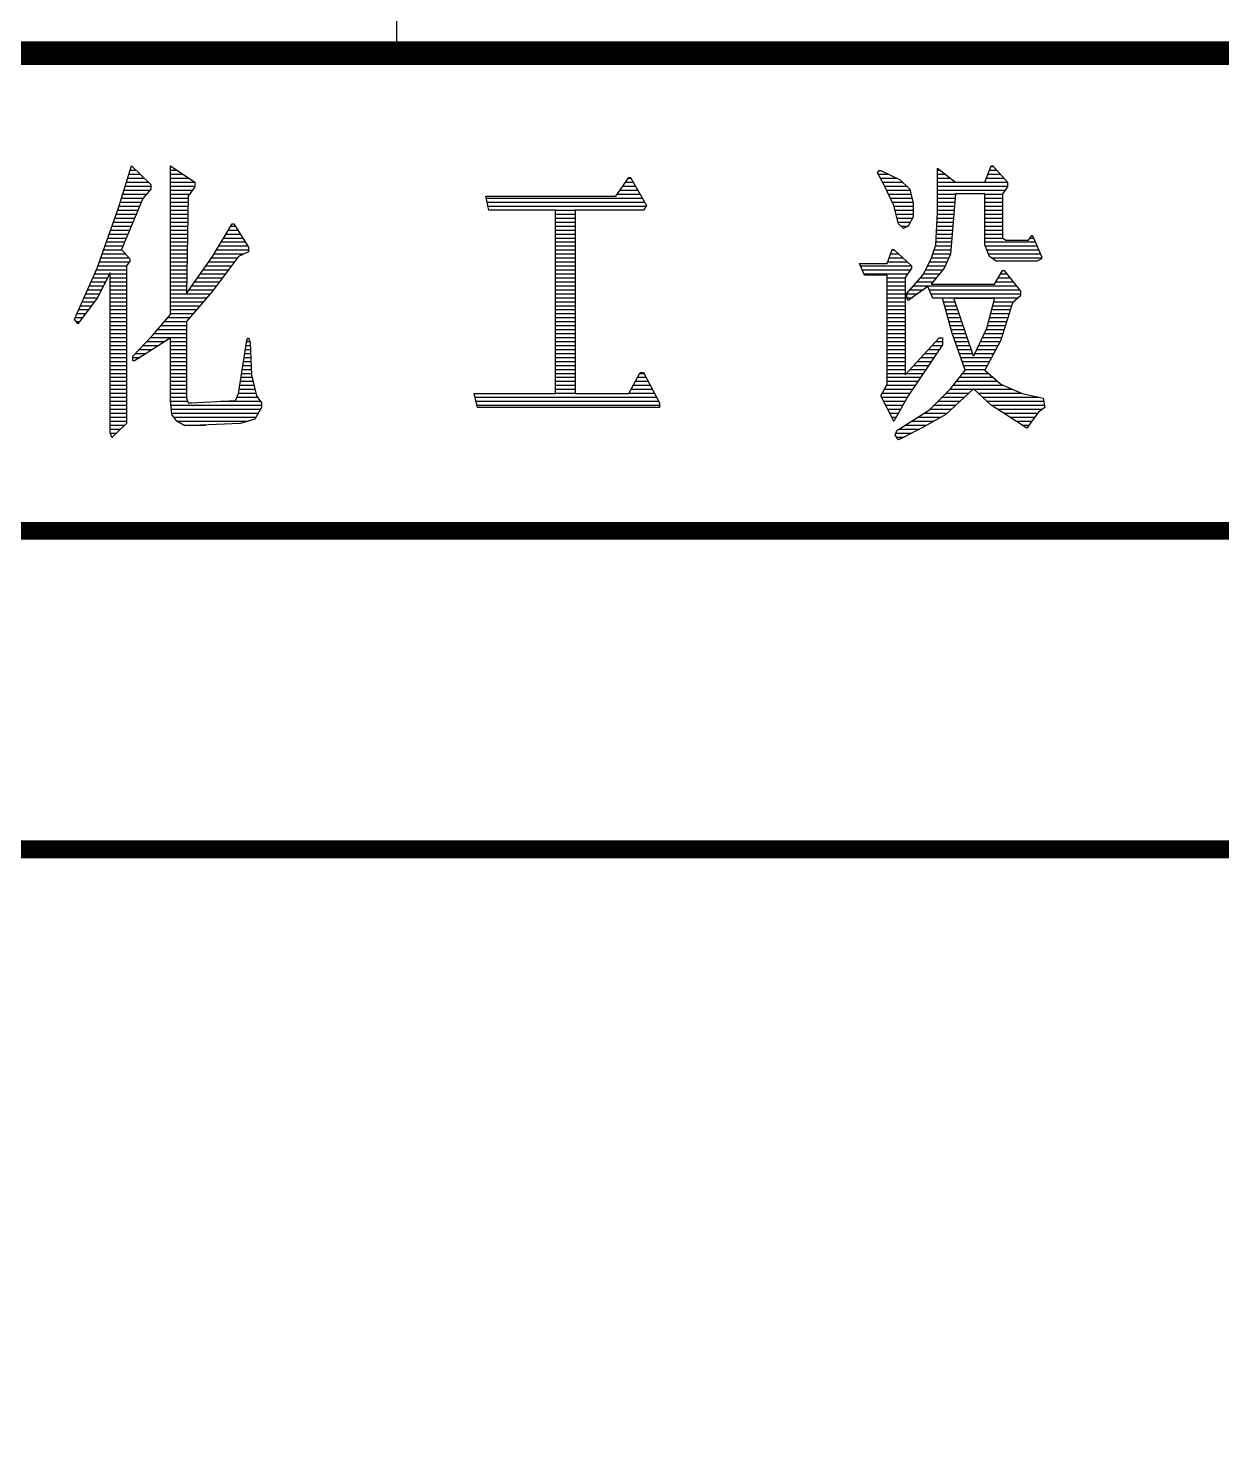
# Model space of a CAD drawing. Extents: x -11639 to -9817, y 3347 to 4292.
# Drawn here: x -11119.31 to -11089.32, y 3486.52 to 3521.83 of the extents above; entities that cross this region are included whole.
import ezdxf

# ---------------------------------------------------------------- set-up
doc = ezdxf.new("R2010")
doc.units = 0
doc.header["$LTSCALE"] = 10
doc.header["$MEASUREMENT"] = 0
doc.layers.get('0').update_dxf_attribs({"linetype": 'CONTINUOUS'})
for name, color, linetype in [('1', 2, 'CONTINUOUS'), ('2', 1, 'CONTINUOUS'), ('BD', 7, 'CONTINUOUS')]:
    doc.layers.add(name, color=color, linetype=linetype)

# ---------------------------------------------------------------- blocks, each defined once
blk = doc.blocks.new('*X8')
at = {"color": 0}
for p, q in [((40024.4, -980), (40053.1, -980)), ((40027.5, -970), (40042.6, -970)), ((40030.6, -960), (40032.1, -960)), ((40129, -960), (40130.6, -960)), ((40129, -970), (40145.6, -970)), ((40129, -980), (40160.6, -980)), ((41907.2, -980), (41933.2, -980)), ((42056.3, -970), (42063.1, -970)), ((42056.3, -980), (42075.9, -980)), ((42182.6, -980), (42214.1, -980)), ((42186.6, -970), (42205.1, -970)), ((42190.6, -960), (42196.1, -960)), ((40011.9, -1020), (40077.5, -1020)), ((40015, -1010), (40080, -1010)), ((40018.2, -1000), (40074.1, -1000)), ((40021.3, -990), (40063.6, -990)), ((40129, -990), (40175.6, -990)), ((40129, -1000), (40190.2, -1000)), ((40129, -1010), (40190.2, -1010)), ((40129, -1020), (40184.2, -1020)), ((41258.1, -1020), (41303.2, -1020)), ((41265.1, -1010), (41297.3, -1010)), ((41272.1, -1000), (41291.5, -1000)), ((41279.1, -990), (41285.7, -990)), ((41912.8, -990), (41954.2, -990)), ((41918.4, -1000), (41968.8, -1000)), ((41923.6, -1010), (41979.3, -1010)), ((41928.3, -1020), (41987.5, -1020)), ((42056.3, -990), (42088.7, -990)), ((42056.3, -1000), (42231.9, -1000)), ((42056.3, -1010), (42231.9, -1010)), ((42056.3, -1020), (42225.8, -1020)), ((42178.6, -990), (42223.1, -990)), ((40002.6, -1050), (40055.6, -1050)), ((40005.7, -1040), (40060, -1040)), ((40008.8, -1030), (40068.8, -1030)), ((40129, -1030), (40177.2, -1030)), ((40129, -1040), (40173.8, -1040)), ((40129, -1050), (40173.6, -1050)), ((40922.4, -1040), (41314.8, -1040)), ((40924.7, -1050), (41320.7, -1050)), ((41251.1, -1030), (41309, -1030)), ((41932.9, -1030), (41989.9, -1030)), ((41937.6, -1040), (41992.2, -1040)), ((41942.3, -1050), (41994.5, -1050)), ((42056.3, -1030), (42101.1, -1030)), ((42056.3, -1040), (42100.3, -1040)), ((42056.3, -1050), (42099.5, -1050)), ((42174.7, -1030), (42219.6, -1030)), ((42174.7, -1040), (42219.6, -1040)), ((42174.7, -1050), (42219.6, -1050)), ((39989.1, -1090), (40039.1, -1090)), ((39992.6, -1080), (40043.2, -1080)), ((39996.1, -1070), (40047.4, -1070)), ((39999.5, -1060), (40051.5, -1060)), ((40129, -1060), (40173.4, -1060)), ((40129, -1070), (40173.3, -1070)), ((40129, -1080), (40173.1, -1080)), ((40129, -1090), (40172.9, -1090)), ((40927, -1060), (41324, -1060)), ((41096.7, -1070), (41145.7, -1070)), ((41096.7, -1080), (41145.7, -1080)), ((41096.7, -1090), (41145.7, -1090)), ((41946.6, -1060), (41995, -1060)), ((41949.2, -1070), (41995, -1070)), ((41951.8, -1080), (41995, -1080)), ((41954.4, -1090), (41993.6, -1090)), ((42055.6, -1090), (42096.3, -1090)), ((42056.1, -1080), (42097.1, -1080)), ((42056.3, -1060), (42098.7, -1060)), ((42056.3, -1070), (42097.9, -1070)), ((42174.7, -1060), (42219.6, -1060)), ((42174.7, -1070), (42219.6, -1070)), ((42174.7, -1080), (42219.6, -1080)), ((42174.7, -1090), (42219.6, -1090)), ((39975.1, -1130), (40022.5, -1130)), ((39978.6, -1120), (40026.7, -1120)), ((39982.1, -1110), (40030.8, -1110)), ((39985.6, -1100), (40034.9, -1100)), ((40129, -1100), (40172.8, -1100)), ((40129, -1110), (40172.6, -1110)), ((40129, -1120), (40172.4, -1120)), ((40129, -1130), (40172.3, -1130)), ((40268.9, -1130), (40304.1, -1130)), ((40274.9, -1120), (40297.8, -1120)), ((40280.9, -1110), (40291.5, -1110)), ((41096.7, -1100), (41145.7, -1100)), ((41096.7, -1110), (41145.7, -1110)), ((41096.7, -1120), (41145.7, -1120)), ((41096.7, -1130), (41145.7, -1130)), ((41957.1, -1100), (41988.3, -1100)), ((41963.8, -1110), (41983.1, -1110)), ((42053.6, -1130), (42093, -1130)), ((42054.1, -1120), (42093.8, -1120)), ((42054.6, -1110), (42094.7, -1110)), ((42055.1, -1100), (42095.5, -1100)), ((42174.7, -1100), (42219.6, -1100)), ((42174.7, -1110), (42219.6, -1110)), ((42174.7, -1120), (42219.6, -1120)), ((42174.7, -1130), (42219.6, -1130)), ((39964.6, -1160), (40010.1, -1160)), ((39968.1, -1150), (40014.3, -1150)), ((39971.6, -1140), (40018.4, -1140)), ((40129, -1140), (40172.1, -1140)), ((40129, -1150), (40171.9, -1150)), ((40129, -1160), (40171.8, -1160)), ((40250.9, -1160), (40323, -1160)), ((40256.9, -1150), (40316.7, -1150)), ((40262.9, -1140), (40310.4, -1140)), ((41096.7, -1140), (41145.7, -1140)), ((41096.7, -1150), (41145.7, -1150)), ((41096.7, -1160), (41145.7, -1160)), ((42051.2, -1160), (42090.6, -1160)), ((42052.6, -1150), (42091.4, -1150)), ((42053.1, -1140), (42092.2, -1140)), ((42174.7, -1140), (42220, -1140)), ((42174.7, -1150), (42301.7, -1150)), ((42175.9, -1160), (42306.1, -1160)), ((42288.8, -1140), (42297.3, -1140)), ((39950.6, -1200), (40025.5, -1200)), ((39954.1, -1190), (40024.9, -1190)), ((39957.6, -1180), (40016.2, -1180)), ((39961.1, -1170), (40007.4, -1170)), ((40129, -1170), (40171.6, -1170)), ((40129, -1180), (40171.4, -1180)), ((40129, -1190), (40171.3, -1190)), ((40129, -1200), (40171.1, -1200)), ((40225.6, -1200), (40290.3, -1200)), ((40232.6, -1190), (40297.7, -1190)), ((40238.9, -1180), (40313.8, -1180)), ((40244.9, -1170), (40325, -1170)), ((41096.7, -1170), (41145.7, -1170)), ((41096.7, -1180), (41145.7, -1180)), ((41096.7, -1190), (41145.7, -1190)), ((41096.7, -1200), (41145.7, -1200)), ((41931.1, -1200), (41980.3, -1200)), ((41934.6, -1190), (41969.3, -1190)), ((41938.1, -1180), (41958.3, -1180)), ((41941.6, -1170), (41947.3, -1170)), ((42036.1, -1200), (42079.9, -1200)), ((42040.7, -1190), (42084.5, -1190)), ((42044.2, -1180), (42089, -1180)), ((42047.7, -1170), (42089.8, -1170)), ((42180.1, -1170), (42310.5, -1170)), ((42184.3, -1180), (42314.8, -1180)), ((42192, -1190), (42317.6, -1190)), ((39938.8, -1230), (39976.5, -1230)), ((39943.2, -1220), (40018.7, -1220)), ((39947.1, -1210), (40018.7, -1210)), ((39977.9, -1230), (40018.7, -1230)), ((40129, -1210), (40170.9, -1210)), ((40129, -1220), (40170.8, -1220)), ((40129, -1230), (40170.6, -1230)), ((40204.6, -1230), (40267.9, -1230)), ((40211.6, -1220), (40275.3, -1220)), ((40218.6, -1210), (40282.8, -1210)), ((41096.7, -1210), (41145.7, -1210)), ((41096.7, -1220), (41145.7, -1220)), ((41096.7, -1230), (41145.7, -1230)), ((41862.9, -1210), (41991, -1210)), ((41867.1, -1220), (41987.8, -1220)), ((41871.3, -1230), (41980.8, -1230)), ((42021.1, -1230), (42061.1, -1230)), ((42026.1, -1220), (42069.1, -1220)), ((42031.1, -1210), (42075.2, -1210)), ((42214.6, -1230), (42230.4, -1230)), ((39920.9, -1270), (39956.1, -1270)), ((39925.4, -1260), (39961.2, -1260)), ((39929.9, -1250), (39966.3, -1250)), ((39934.3, -1240), (39971.4, -1240)), ((39977.9, -1240), (40018.7, -1240)), ((39977.9, -1250), (40018.7, -1250)), ((39977.9, -1260), (40018.7, -1260)), ((39977.9, -1270), (40018.7, -1270)), ((40129, -1240), (40170.4, -1240)), ((40129, -1250), (40170.3, -1250)), ((40129, -1260), (40170.1, -1260)), ((40129, -1270), (40169.9, -1270)), ((40176.6, -1270), (40238, -1270)), ((40183.6, -1260), (40245.5, -1260)), ((40190.6, -1250), (40252.9, -1250)), ((40197.6, -1240), (40260.4, -1240)), ((41096.7, -1240), (41145.7, -1240)), ((41096.7, -1250), (41145.7, -1250)), ((41096.7, -1260), (41145.7, -1260)), ((41096.7, -1270), (41145.7, -1270)), ((41929.7, -1240), (41974.6, -1240)), ((41929.7, -1250), (41974.6, -1250)), ((41929.7, -1260), (41974.6, -1260)), ((41929.7, -1270), (41974.6, -1270)), ((41987.2, -1270), (42020.9, -1270)), ((41996, -1260), (42253.7, -1260)), ((42004.7, -1250), (42045.1, -1250)), ((42013.5, -1240), (42053.1, -1240)), ((42035.1, -1270), (42261.5, -1270)), ((42202.9, -1250), (42246, -1250)), ((42208.8, -1240), (42238.2, -1240)), ((39907.6, -1300), (39938.6, -1300)), ((39912, -1290), (39945.9, -1290)), ((39916.5, -1280), (39951, -1280)), ((39977.9, -1280), (40018.7, -1280)), ((39977.9, -1290), (40018.7, -1290)), ((39977.9, -1300), (40018.7, -1300)), ((40129, -1280), (40229.8, -1280)), ((40129, -1290), (40221.2, -1290)), ((40129, -1300), (40212.6, -1300)), ((41096.7, -1280), (41145.7, -1280)), ((41096.7, -1290), (41145.7, -1290)), ((41096.7, -1300), (41145.7, -1300)), ((41929.7, -1280), (41974.6, -1280)), ((41929.7, -1290), (41974.6, -1290)), ((41929.7, -1300), (41974.6, -1300)), ((41978.7, -1280), (42006.9, -1280)), ((41978.7, -1290), (41992.9, -1290)), ((42039.3, -1280), (42264.5, -1280)), ((42043.5, -1290), (42259.3, -1290)), ((42071, -1300), (42100, -1300)), ((42196.9, -1300), (42247.7, -1300)), ((39889.8, -1340), (39908.1, -1340)), ((39894.2, -1330), (39915.7, -1330)), ((39898.7, -1320), (39923.3, -1320)), ((39903.1, -1310), (39931, -1310)), ((39977.9, -1310), (40018.7, -1310)), ((39977.9, -1320), (40018.7, -1320)), ((39977.9, -1330), (40018.7, -1330)), ((39977.9, -1340), (40018.7, -1340)), ((40122.3, -1340), (40178.2, -1340)), ((40129, -1310), (40204, -1310)), ((40129, -1320), (40195.4, -1320)), ((40129, -1330), (40186.8, -1330)), ((41096.7, -1310), (41145.7, -1310)), ((41096.7, -1320), (41145.7, -1320)), ((41096.7, -1330), (41145.7, -1330)), ((41096.7, -1340), (41145.7, -1340)), ((41929.7, -1310), (41974.6, -1310)), ((41929.7, -1320), (41974.6, -1320)), ((41929.7, -1330), (41974.6, -1330)), ((41929.7, -1340), (41974.6, -1340)), ((42073.8, -1310), (42103.4, -1310)), ((42076.6, -1320), (42106.7, -1320)), ((42079.4, -1330), (42110.1, -1330)), ((42082.2, -1340), (42113.5, -1340)), ((42186.1, -1340), (42232.8, -1340)), ((42188.8, -1330), (42235.9, -1330)), ((42191.5, -1320), (42238.9, -1320)), ((42194.2, -1310), (42242, -1310)), ((39892.3, -1350), (39900.4, -1350)), ((39977.9, -1350), (40018.7, -1350)), ((39977.9, -1360), (40018.7, -1360)), ((39977.9, -1370), (40018.7, -1370)), ((40096.6, -1370), (40169.8, -1370)), ((40105.2, -1360), (40169.8, -1360)), ((40113.7, -1350), (40169.8, -1350)), ((41096.7, -1350), (41145.7, -1350)), ((41096.7, -1360), (41145.7, -1360)), ((41096.7, -1370), (41145.7, -1370)), ((41929.7, -1350), (41974.6, -1350)), ((41929.7, -1360), (41974.6, -1360)), ((41929.7, -1370), (41974.6, -1370)), ((42085, -1350), (42116.8, -1350)), ((42087.8, -1360), (42120.2, -1360)), ((42090.6, -1370), (42123.5, -1370)), ((42177.5, -1370), (42223.6, -1370)), ((42180.7, -1360), (42226.7, -1360)), ((42183.4, -1350), (42229.7, -1350)), ((39977.9, -1380), (40018.7, -1380)), ((39977.9, -1390), (40018.7, -1390)), ((39977.9, -1400), (40018.7, -1400)), ((39977.9, -1410), (40018.7, -1410)), ((40060.4, -1410), (40099, -1410)), ((40069.8, -1400), (40114.4, -1400)), ((40079.1, -1390), (40169.8, -1390)), ((40088.1, -1380), (40169.8, -1380)), ((40129, -1400), (40169.8, -1400)), ((40129, -1410), (40169.8, -1410)), ((40318.8, -1410), (40329.4, -1410)), ((40320.3, -1400), (40328.3, -1400)), ((41096.7, -1380), (41145.7, -1380)), ((41096.7, -1390), (41145.7, -1390)), ((41096.7, -1400), (41145.7, -1400)), ((41096.7, -1410), (41145.7, -1410)), ((41929.7, -1380), (41974.6, -1380)), ((41929.7, -1390), (41974.6, -1390)), ((41929.7, -1400), (41974.6, -1400)), ((41929.7, -1410), (41974.6, -1410)), ((42042.5, -1410), (42067.2, -1410)), ((42051.7, -1400), (42068.5, -1400)), ((42093.4, -1380), (42126.9, -1380)), ((42096.9, -1390), (42130.3, -1390)), ((42100.4, -1400), (42133.6, -1400)), ((42103.9, -1410), (42137, -1410)), ((42158.8, -1410), (42208.2, -1410)), ((42163.5, -1400), (42213.6, -1400)), ((42168.2, -1390), (42217.5, -1390)), ((42172.8, -1380), (42220.6, -1380)), ((39977.9, -1420), (40018.7, -1420)), ((39977.9, -1430), (40018.7, -1430)), ((39977.9, -1440), (40018.7, -1440)), ((40035, -1440), (40052.8, -1440)), ((40041.8, -1430), (40068.2, -1430)), ((40051.1, -1420), (40083.6, -1420)), ((40129, -1420), (40169.8, -1420)), ((40129, -1430), (40169.8, -1430)), ((40129, -1440), (40169.8, -1440)), ((40314.2, -1440), (40330.9, -1440)), ((40315.8, -1430), (40330.4, -1430)), ((40317.3, -1420), (40329.9, -1420)), ((41096.7, -1420), (41145.7, -1420)), ((41096.7, -1430), (41145.7, -1430)), ((41096.7, -1440), (41145.7, -1440)), ((41929.7, -1420), (41974.6, -1420)), ((41929.7, -1430), (41974.6, -1430)), ((41929.7, -1440), (41974.6, -1440)), ((42014.9, -1440), (42047.2, -1440)), ((42024.1, -1430), (42053.9, -1430)), ((42033.3, -1420), (42060.5, -1420)), ((42107.4, -1420), (42140.3, -1420)), ((42110.9, -1430), (42143.7, -1430)), ((42114.4, -1440), (42192, -1440)), ((42149.5, -1430), (42197.4, -1430)), ((42154.2, -1420), (42202.8, -1420)), ((39977.9, -1450), (40018.7, -1450)), ((39977.9, -1460), (40018.7, -1460)), ((39977.9, -1470), (40018.7, -1470)), ((39977.9, -1480), (40018.7, -1480)), ((40129, -1450), (40169.8, -1450)), ((40129, -1460), (40169.8, -1460)), ((40129, -1470), (40169.8, -1470)), ((40129, -1480), (40169.8, -1480)), ((40308.1, -1480), (40332.9, -1480)), ((40309.7, -1470), (40332.4, -1470)), ((40311.2, -1460), (40331.9, -1460)), ((40312.7, -1450), (40331.4, -1450)), ((41096.7, -1450), (41145.7, -1450)), ((41096.7, -1460), (41145.7, -1460)), ((41096.7, -1470), (41145.7, -1470)), ((41096.7, -1480), (41145.7, -1480)), ((41308, -1480), (41318.3, -1480)), ((41929.7, -1450), (41974.6, -1450)), ((41929.7, -1460), (41974.6, -1460)), ((41929.7, -1470), (41974.6, -1470)), ((41929.7, -1480), (41974.6, -1480)), ((41978.2, -1480), (42020.5, -1480)), ((41987.4, -1470), (42027.1, -1470)), ((41996.6, -1460), (42033.8, -1460)), ((42005.7, -1450), (42040.5, -1450)), ((42117.9, -1450), (42186.7, -1450)), ((42119.6, -1480), (42183.8, -1480)), ((42121.4, -1460), (42181.3, -1460)), ((42124.9, -1470), (42175.9, -1470)), ((39977.9, -1490), (40018.7, -1490)), ((39977.9, -1500), (40018.7, -1500)), ((39977.9, -1510), (40018.7, -1510)), ((40129, -1490), (40169.8, -1490)), ((40129, -1500), (40169.8, -1500)), ((40129, -1510), (40169.8, -1510)), ((40303.6, -1510), (40339.2, -1510)), ((40305.1, -1500), (40336.9, -1500)), ((40306.6, -1490), (40334.5, -1490)), ((41096.7, -1490), (41145.7, -1490)), ((41096.7, -1500), (41145.7, -1500)), ((41096.7, -1510), (41145.7, -1510)), ((41291.6, -1510), (41334.4, -1510)), ((41297.1, -1500), (41329, -1500)), ((41302.5, -1490), (41323.6, -1490)), ((41928.1, -1510), (42000.4, -1510)), ((41929.7, -1490), (42013.8, -1490)), ((41929.7, -1500), (42007.1, -1500)), ((42095.9, -1510), (42221.9, -1510)), ((42103.8, -1500), (42207.1, -1500)), ((42111.7, -1490), (42195.5, -1490)), ((39977.9, -1520), (40018.7, -1520)), ((39977.9, -1530), (40018.7, -1530)), ((39977.9, -1540), (40018.7, -1540)), ((39977.9, -1550), (40018.7, -1550)), ((40129, -1520), (40169.8, -1520)), ((40129, -1530), (40169.8, -1530)), ((40129, -1540), (40169.8, -1540)), ((40129.2, -1550), (40172.5, -1550)), ((40255.3, -1550), (40354.9, -1550)), ((40296, -1540), (40347.9, -1540)), ((40300.5, -1530), (40343.9, -1530)), ((40302.1, -1520), (40341.5, -1520)), ((40894.7, -1540), (41350.6, -1540)), ((40897.1, -1550), (41355.9, -1550)), ((41096.7, -1520), (41145.7, -1520)), ((41096.7, -1530), (41145.7, -1530)), ((41280.7, -1530), (41345.2, -1530)), ((41286.2, -1520), (41339.8, -1520)), ((41915.2, -1540), (41980.7, -1540)), ((41916.9, -1530), (41987, -1530)), ((41920.3, -1550), (41975, -1550)), ((41922.5, -1520), (41993.7, -1520)), ((42057.5, -1550), (42112.5, -1550)), ((42067.6, -1540), (42123.3, -1540)), ((42077.7, -1530), (42134.1, -1530)), ((42087.8, -1520), (42144.9, -1520)), ((42147.4, -1520), (42244.6, -1520)), ((42158.4, -1530), (42267.4, -1530)), ((42169.4, -1540), (42311.6, -1540)), ((42180.4, -1550), (42323.1, -1550)), ((39977.9, -1560), (40018.7, -1560)), ((39977.9, -1570), (40018.7, -1570)), ((39977.9, -1580), (40018.7, -1580)), ((40130.3, -1560), (40357.6, -1560)), ((40131.5, -1570), (40355.1, -1570)), ((40132.7, -1580), (40349.5, -1580)), ((40899.4, -1560), (41358, -1560)), ((41925.4, -1560), (41969.3, -1560)), ((41930.5, -1570), (41963.5, -1570)), ((41935.6, -1580), (41957.8, -1580)), ((42022.5, -1580), (42080, -1580)), ((42037.3, -1570), (42090.8, -1570)), ((42047.4, -1560), (42101.6, -1560)), ((42191.5, -1560), (42324.8, -1560)), ((42206.9, -1570), (42319.5, -1570)), ((42222.3, -1580), (42307.5, -1580)), ((39977.9, -1590), (40018.7, -1590)), ((39977.9, -1600), (40018.7, -1600)), ((39977.9, -1610), (40014.9, -1610)), ((39977.9, -1620), (40004.4, -1620)), ((40137.9, -1590), (40343.9, -1590)), ((40144.9, -1600), (40324.6, -1600)), ((40161.8, -1610), (40218.3, -1610)), ((41940.7, -1590), (41952.1, -1590)), ((41945.8, -1600), (41946.3, -1600)), ((41960.2, -1620), (42011.6, -1620)), ((41975.8, -1610), (42029.5, -1610)), ((41991.3, -1600), (42047, -1600)), ((42006.9, -1590), (42064.5, -1590)), ((42237.7, -1590), (42300.5, -1590)), ((42253.1, -1600), (42293.5, -1600)), ((42268.5, -1610), (42286.5, -1610)), ((39978, -1630), (39993.9, -1630)), ((39981.5, -1640), (39983.4, -1640)), ((41952.1, -1630), (41992, -1630)), ((41953.2, -1640), (41972.4, -1640))]:
    blk.add_line(p, q, dxfattribs=at)

msp = doc.modelspace()

# ---------------------------------------------------------------- linework, layer by layer
at = {"color": 7}
msp.add_lwpolyline([(-11040.05331, 3461.20367, 0.6, 0.6, 0), (-11040.05331, 3521.20367, 0.6, 0.6, 0), (-11220.05331, 3521.20367, 0.6, 0.6, 0), (-11220.05331, 3461.20367, 0.6, 0.6, 0)], format="xyseb", close=True, dxfattribs=at)
for points in [[(-11040.05331, 3509.20367, 0.45, 0.45, 0), (-11180.05331, 3509.20367, 0.45, 0.45, 0)], [(-11040.05331, 3501.20367, 0.45, 0.45, 0), (-11220.05331, 3501.20367, 0.45, 0.45, 0)]]:
    msp.add_lwpolyline(points, format="xyseb", dxfattribs=at)
at = {"layer": '1'}
msp.add_line((-11110.05331, 3521.20367), (-11110.05331, 3533.20367), dxfattribs=at)
at = {"layer": '2'}
for p, q in [((-11040.05331, 3521.20367), (-11220.05331, 3521.20367)), ((-11220.05331, 3521.20367), (-11040.05331, 3521.20367))]:
    msp.add_line(p, q, dxfattribs=at)
for const_width in [0.5, 0.48]:
    msp.add_lwpolyline([(-11220.05331, 3521.20367), (-11040.05331, 3521.20367)], dxfattribs=dict(at, const_width=const_width))
at = {"layer": 'BD', "color": 7}
for points in [[(-11116.71943, 3518.37127), (-11116.22943, 3517.90461), (-11116.22943, 3517.90461), (-11116.22943, 3517.78794), (-11116.22943, 3517.78794), (-11116.4336, 3517.55461), (-11116.4336, 3517.55461), (-11116.96443, 3516.27127), (-11116.96443, 3516.27127), (-11116.76027, 3516.03794), (-11116.76027, 3516.03794), (-11116.76027, 3515.97961), (-11116.76027, 3515.97961), (-11116.84193, 3515.86294), (-11116.84193, 3515.86294), (-11116.84193, 3511.89627), (-11116.84193, 3511.89627), (-11117.20943, 3511.54627), (-11117.20943, 3511.54627), (-11117.25027, 3511.66294), (-11117.25027, 3511.66294), (-11117.25027, 3515.68794), (-11117.25027, 3515.68794), (-11117.57693, 3515.04627), (-11117.57693, 3515.04627), (-11118.06693, 3514.40461), (-11118.06693, 3514.40461), (-11118.10777, 3514.46294), (-11118.10777, 3514.46294), (-11118.1486, 3514.52127), (-11118.1486, 3514.52127), (-11117.57693, 3515.80461), (-11117.57693, 3515.80461), (-11117.0461, 3517.32127), (-11117.0461, 3517.32127), (-11116.71943, 3518.37127)], [(-11115.73943, 3514.63794), (-11115.73943, 3518.37127), (-11115.73943, 3518.37127), (-11115.12693, 3517.96294), (-11115.12693, 3517.96294), (-11115.12693, 3517.84627), (-11115.12693, 3517.84627), (-11115.29027, 3517.61294), (-11115.29027, 3517.61294), (-11115.3311, 3515.16294), (-11115.3311, 3515.16294), (-11114.67777, 3516.09627), (-11114.67777, 3516.09627), (-11114.18777, 3516.91294), (-11114.18777, 3516.91294), (-11114.14693, 3516.91294), (-11114.14693, 3516.91294), (-11113.77943, 3516.32961), (-11113.77943, 3516.32961), (-11113.77943, 3516.21294), (-11113.77943, 3516.21294), (-11114.02443, 3516.09627), (-11114.02443, 3516.09627), (-11114.67777, 3515.22127), (-11114.67777, 3515.22127), (-11115.3311, 3514.46294), (-11115.3311, 3514.46294), (-11115.3311, 3512.71294), (-11115.3311, 3512.71294), (-11115.3311, 3512.53794), (-11115.3311, 3512.53794), (-11115.29027, 3512.42127), (-11115.29027, 3512.42127), (-11115.2086, 3512.42127), (-11115.2086, 3512.42127), (-11114.1061, 3512.47961), (-11114.1061, 3512.47961), (-11114.02443, 3512.65461), (-11114.02443, 3512.65461), (-11113.82027, 3513.99627), (-11113.82027, 3513.99627), (-11113.77943, 3514.05461), (-11113.77943, 3514.05461), (-11113.7386, 3513.93794), (-11113.7386, 3513.93794), (-11113.69777, 3513.12127), (-11113.69777, 3513.12127), (-11113.57527, 3512.59627), (-11113.57527, 3512.59627), (-11113.45277, 3512.42127), (-11113.45277, 3512.42127), (-11113.45277, 3512.30461), (-11113.45277, 3512.30461), (-11113.6161, 3512.01294), (-11113.6161, 3512.01294), (-11113.9836, 3511.89627), (-11113.9836, 3511.89627), (-11115.37193, 3511.83794), (-11115.37193, 3511.83794), (-11115.5761, 3511.95461), (-11115.5761, 3511.95461), (-11115.6986, 3512.12961), (-11115.6986, 3512.12961), (-11115.73943, 3512.47961), (-11115.73943, 3512.47961), (-11115.73943, 3514.05461), (-11115.73943, 3514.05461), (-11116.1886, 3513.76294), (-11116.1886, 3513.76294), (-11116.63777, 3513.47127), (-11116.63777, 3513.47127), (-11116.6786, 3513.47127), (-11116.6786, 3513.47127), (-11116.6786, 3513.58794), (-11116.6786, 3513.58794), (-11116.1886, 3514.11294), (-11116.1886, 3514.11294), (-11115.73943, 3514.63794)], [(-11107.81777, 3517.61294), (-11104.5511, 3517.61294), (-11104.5511, 3517.61294), (-11104.22443, 3518.07961), (-11104.22443, 3518.07961), (-11104.1836, 3518.07961), (-11104.1836, 3518.07961), (-11103.77527, 3517.37961), (-11103.77527, 3517.37961), (-11103.85693, 3517.26294), (-11103.85693, 3517.26294), (-11105.57193, 3517.26294), (-11105.57193, 3517.26294), (-11105.57193, 3512.65461), (-11105.57193, 3512.65461), (-11104.22443, 3512.65461), (-11104.22443, 3512.65461), (-11103.9386, 3513.17961), (-11103.9386, 3513.17961), (-11103.85693, 3513.17961), (-11103.85693, 3513.17961), (-11103.4486, 3512.42127), (-11103.4486, 3512.42127), (-11103.4486, 3512.30461), (-11103.4486, 3512.30461), (-11108.02193, 3512.30461), (-11108.02193, 3512.30461), (-11108.1036, 3512.65461), (-11108.1036, 3512.65461), (-11106.06193, 3512.65461), (-11106.06193, 3512.65461), (-11106.06193, 3517.26294), (-11106.06193, 3517.26294), (-11107.7361, 3517.26294), (-11107.7361, 3517.26294), (-11107.81777, 3517.61294)], [(-11097.89527, 3518.25461), (-11097.40527, 3518.02127), (-11097.40527, 3518.02127), (-11097.16027, 3517.78794), (-11097.16027, 3517.78794), (-11097.0786, 3517.43794), (-11097.0786, 3517.43794), (-11097.0786, 3517.08794), (-11097.0786, 3517.08794), (-11097.2011, 3516.85461), (-11097.2011, 3516.85461), (-11097.3236, 3516.79627), (-11097.3236, 3516.79627), (-11097.4461, 3516.91294), (-11097.4461, 3516.91294), (-11097.5686, 3517.37961), (-11097.5686, 3517.37961), (-11097.8136, 3517.90461), (-11097.8136, 3517.90461), (-11097.97693, 3518.19627), (-11097.97693, 3518.19627), (-11097.9361, 3518.25461), (-11097.9361, 3518.25461), (-11097.89527, 3518.25461)], [(-11096.4661, 3518.31294), (-11096.01693, 3517.96294), (-11096.01693, 3517.96294), (-11095.28193, 3517.96294), (-11095.28193, 3517.96294), (-11095.1186, 3518.37127), (-11095.1186, 3518.37127), (-11095.07777, 3518.37127), (-11095.07777, 3518.37127), (-11094.71027, 3517.96294), (-11094.71027, 3517.96294), (-11094.71027, 3517.84627), (-11094.71027, 3517.84627), (-11094.83277, 3517.67127), (-11094.83277, 3517.67127), (-11094.83277, 3516.62127), (-11094.83277, 3516.62127), (-11094.83277, 3516.56294), (-11094.83277, 3516.56294), (-11094.7511, 3516.50461), (-11094.7511, 3516.50461), (-11094.17943, 3516.50461), (-11094.17943, 3516.50461), (-11094.09777, 3516.62127), (-11094.09777, 3516.62127), (-11094.05693, 3516.56294), (-11094.05693, 3516.56294), (-11093.85277, 3516.09627), (-11093.85277, 3516.09627), (-11093.85277, 3516.03794), (-11093.85277, 3516.03794), (-11093.97527, 3515.97961), (-11093.97527, 3515.97961), (-11094.9961, 3515.97961), (-11094.9961, 3515.97961), (-11095.15943, 3516.09627), (-11095.15943, 3516.09627), (-11095.28193, 3516.38794), (-11095.28193, 3516.38794), (-11095.28193, 3517.67127), (-11095.28193, 3517.67127), (-11096.01693, 3517.67127), (-11096.01693, 3517.67127), (-11096.13943, 3516.15461), (-11096.13943, 3516.15461), (-11096.30277, 3515.80461), (-11096.30277, 3515.80461), (-11096.62943, 3515.39627), (-11096.62943, 3515.39627), (-11095.03693, 3515.39627), (-11095.03693, 3515.39627), (-11094.83277, 3515.74627), (-11094.83277, 3515.74627), (-11094.79193, 3515.74627), (-11094.79193, 3515.74627), (-11094.3836, 3515.22127), (-11094.3836, 3515.22127), (-11094.3836, 3515.10461), (-11094.3836, 3515.10461), (-11094.58777, 3514.92961), (-11094.58777, 3514.92961), (-11094.8736, 3513.99627), (-11094.8736, 3513.99627), (-11095.28193, 3513.23794), (-11095.28193, 3513.23794), (-11094.8736, 3512.88794), (-11094.8736, 3512.88794), (-11094.34277, 3512.65461), (-11094.34277, 3512.65461), (-11093.81193, 3512.53794), (-11093.81193, 3512.53794), (-11093.7711, 3512.30461), (-11093.7711, 3512.30461), (-11093.93443, 3512.18794), (-11093.93443, 3512.18794), (-11094.09777, 3511.95461), (-11094.09777, 3511.95461), (-11094.22027, 3511.77961), (-11094.22027, 3511.77961), (-11095.1186, 3512.36294), (-11095.1186, 3512.36294), (-11095.56777, 3512.77127), (-11095.56777, 3512.77127), (-11096.26193, 3512.12961), (-11096.26193, 3512.12961), (-11096.87443, 3511.77961), (-11096.87443, 3511.77961), (-11097.4461, 3511.48794), (-11097.4461, 3511.48794), (-11097.52777, 3511.60461), (-11097.52777, 3511.60461), (-11097.48693, 3511.72127), (-11097.48693, 3511.72127), (-11096.67027, 3512.24627), (-11096.67027, 3512.24627), (-11096.13943, 3512.77127), (-11096.13943, 3512.77127), (-11095.77193, 3513.23794), (-11095.77193, 3513.23794), (-11096.0986, 3514.17127), (-11096.0986, 3514.17127), (-11096.3436, 3515.04627), (-11096.3436, 3515.04627), (-11096.5886, 3515.04627), (-11096.5886, 3515.04627), (-11096.7111, 3515.33794), (-11096.7111, 3515.33794), (-11097.2011, 3514.98794), (-11097.2011, 3514.98794), (-11097.24193, 3515.04627), (-11097.24193, 3515.04627), (-11097.24193, 3515.16294), (-11097.24193, 3515.16294), (-11096.8336, 3515.62961), (-11096.8336, 3515.62961), (-11096.62943, 3516.03794), (-11096.62943, 3516.03794), (-11096.50693, 3516.38794), (-11096.50693, 3516.38794), (-11096.4661, 3517.20461), (-11096.4661, 3517.20461), (-11096.4661, 3518.31294)], [(-11098.4261, 3515.92127), (-11097.73193, 3515.92127), (-11097.73193, 3515.92127), (-11097.60943, 3516.27127), (-11097.60943, 3516.27127), (-11097.5686, 3516.27127), (-11097.5686, 3516.27127), (-11097.11943, 3515.86294), (-11097.11943, 3515.86294), (-11097.11943, 3515.80461), (-11097.11943, 3515.80461), (-11097.28277, 3515.57127), (-11097.28277, 3515.57127), (-11097.28277, 3513.12127), (-11097.28277, 3513.12127), (-11096.42527, 3514.05461), (-11096.42527, 3514.05461), (-11096.3436, 3514.05461), (-11096.3436, 3514.05461), (-11096.3436, 3513.87961), (-11096.3436, 3513.87961), (-11097.2011, 3512.59627), (-11097.2011, 3512.59627), (-11097.5686, 3511.95461), (-11097.5686, 3511.95461), (-11097.89527, 3512.59627), (-11097.89527, 3512.59627), (-11097.73193, 3512.88794), (-11097.73193, 3512.88794), (-11097.73193, 3515.62961), (-11097.73193, 3515.62961), (-11098.3036, 3515.62961), (-11098.3036, 3515.62961), (-11098.4261, 3515.92127)], [(-11096.05777, 3515.04627), (-11095.03693, 3515.04627), (-11095.03693, 3515.04627), (-11095.2411, 3514.28794), (-11095.2411, 3514.28794), (-11095.56777, 3513.58794), (-11095.56777, 3513.58794), (-11096.05777, 3515.04627)]]:
    msp.add_lwpolyline(points, dxfattribs=at)

# ---------------------------------------------------------------- block references
at = {"layer": 'BD', "xscale": 0.01, "yscale": 0.01, "zscale": 0.01}
msp.add_blockref('*X8', (-11517.02897, 3527.96004), dxfattribs=at)

doc.saveas('drawing.dxf')
